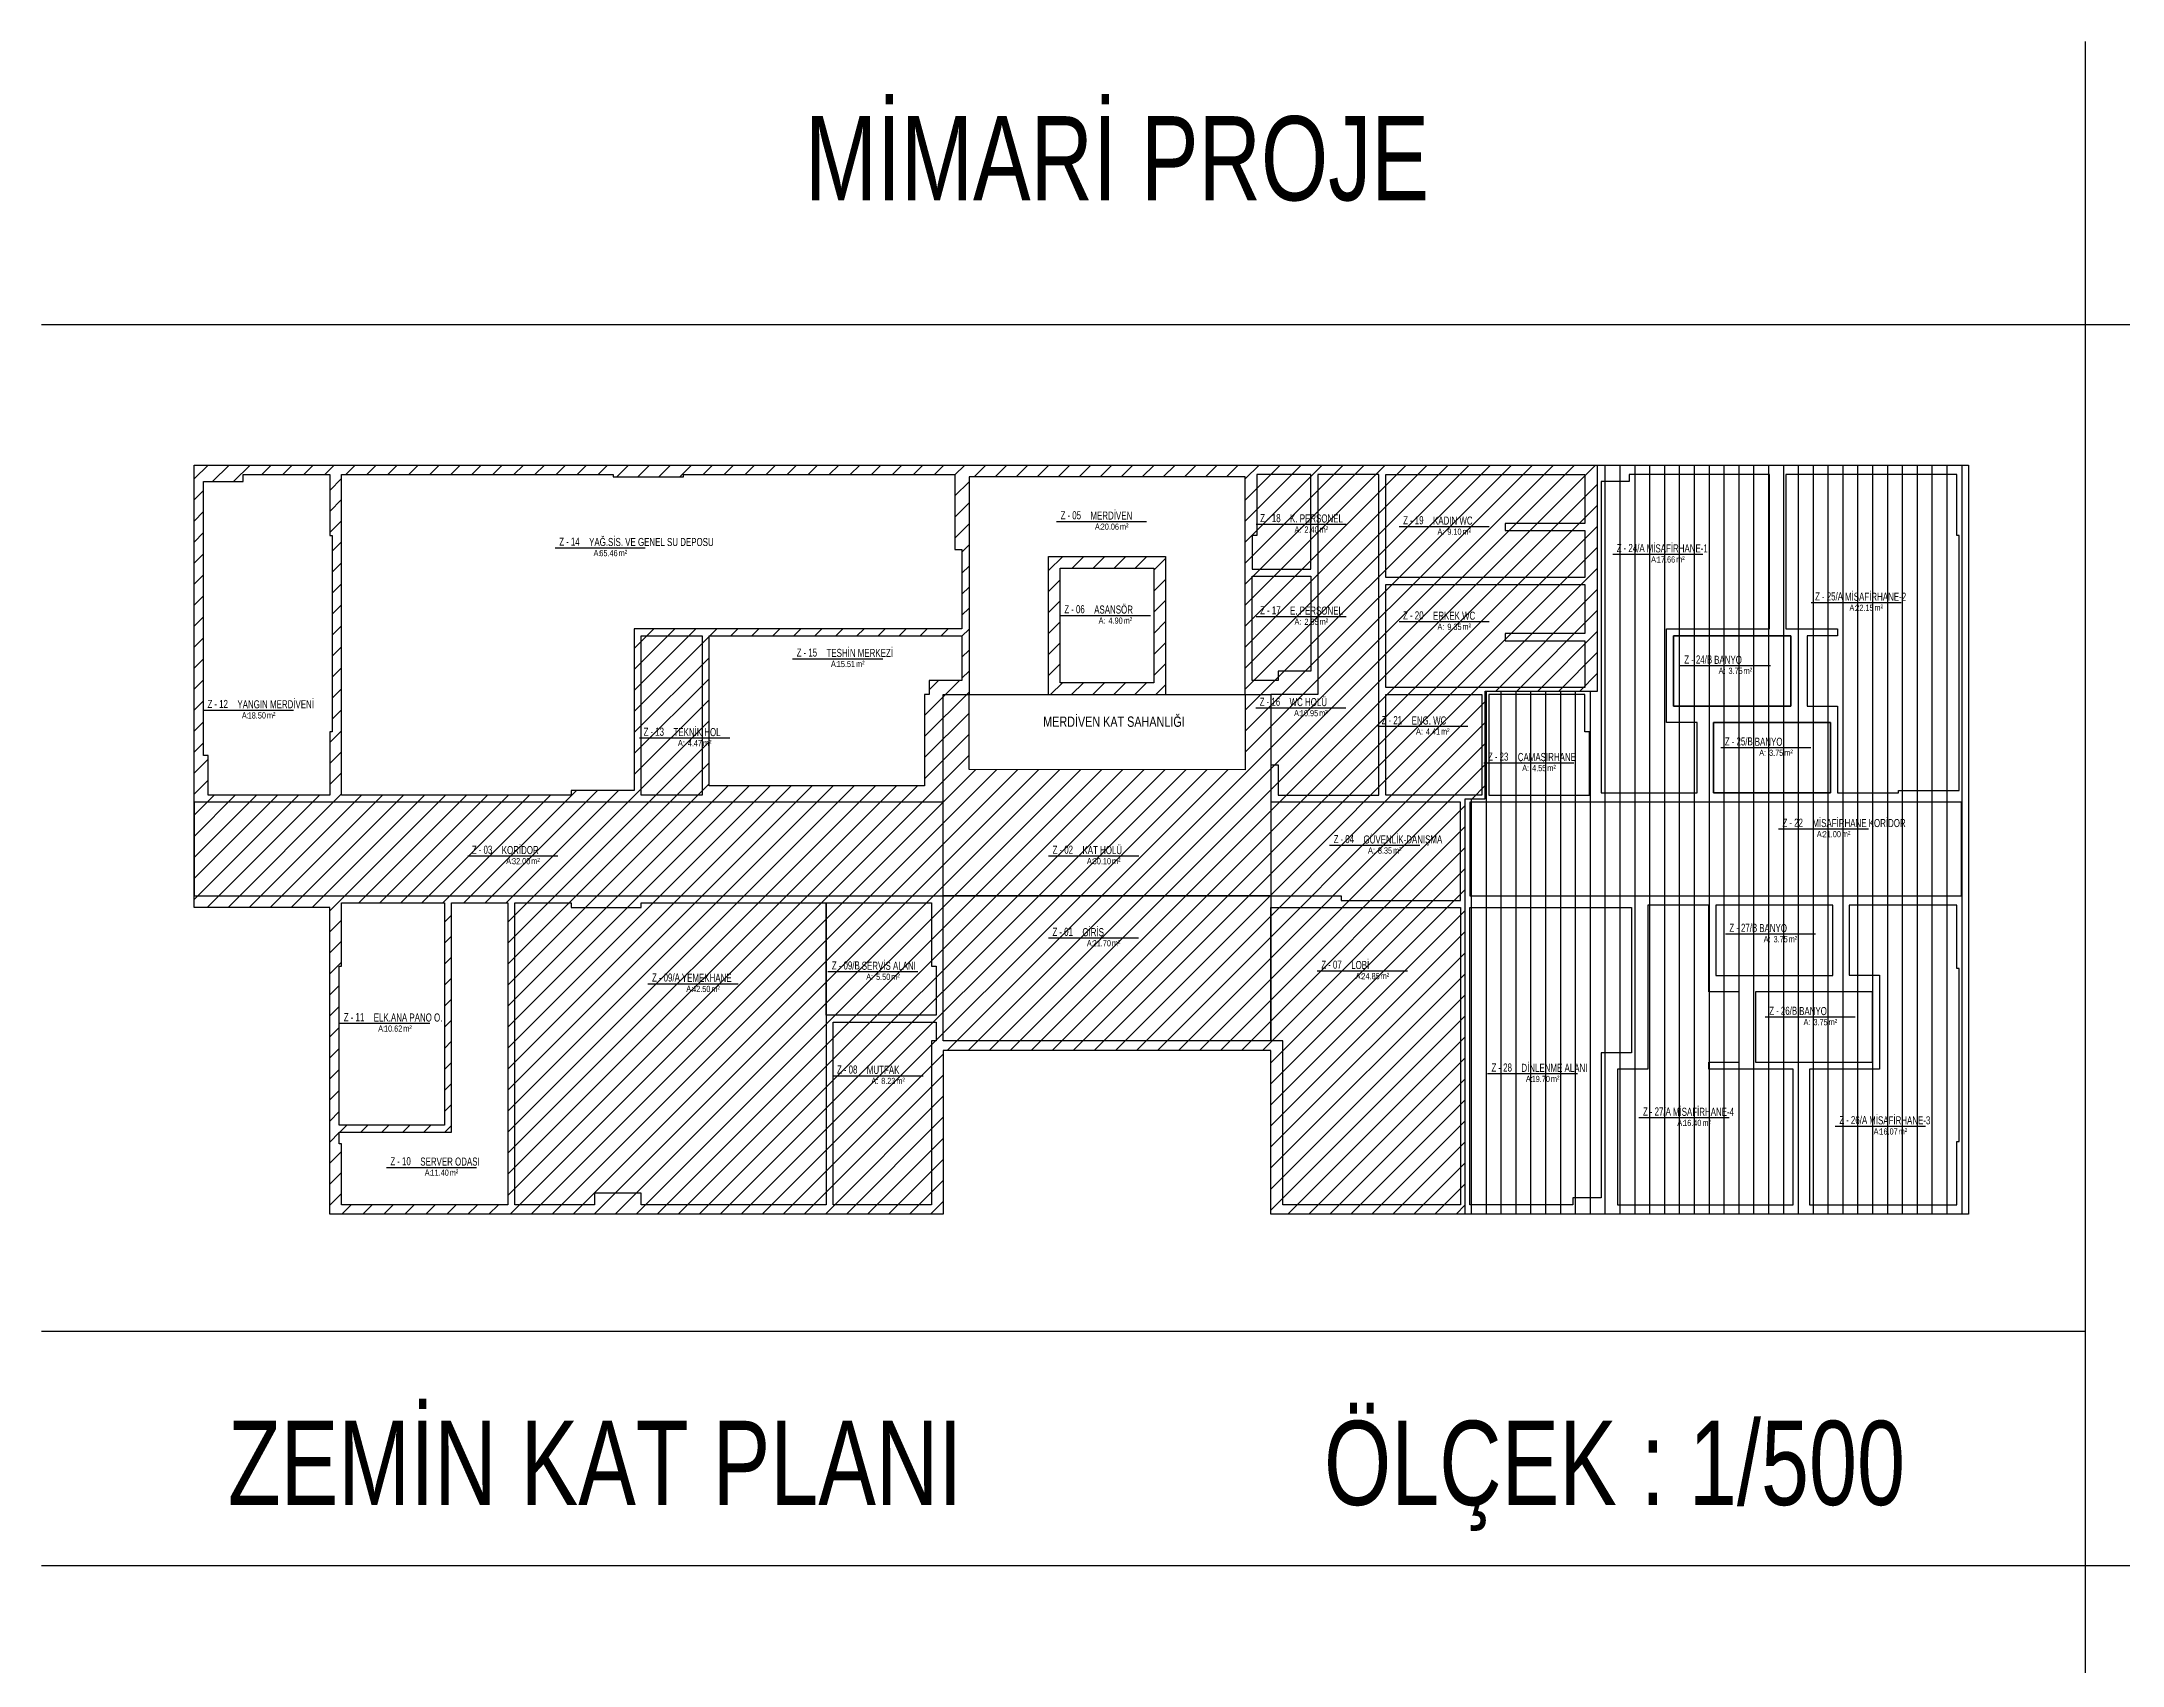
# Model space of a CAD drawing. Header units: inches. Extents: x 21 to 38546, y 13 to 15001.
# Drawn here: x 1369.3 to 1813.7, y 874.6 to 1221.4 of the extents above; entities that cross this region are included whole.
import ezdxf
from ezdxf.enums import TextEntityAlignment as Align

# ---------------------------------------------------------------- set-up
doc = ezdxf.new("R2010")
doc.units = ezdxf.units.IN
doc.header["$MEASUREMENT"] = 0
for name, color, linetype, lineweight in [('Z_MİM_-KM-AREA-IDEN', 8, 'Continuous', 25), ('Z_MİM_-KM-BRÜT_ALAN', 8, 'Continuous', 25), ('Z_MİM_-KM-EMSAL', 8, 'Continuous', 25), ('Z_MİM_-KM-EMSAL_DIŞI_ALAN', 8, 'Continuous', 25), ('Z_MİM_-KM-EMSAL_HARİCİ_%30_ALAN', 8, 'Continuous', 25), ('Z_MİM_-KM-Pafta', 8, 'Continuous', 25), ('Z_MİM_-KM-TAKS', 8, 'Continuous', 25), ('Z_MİM_-KM-TEXT', 8, 'Continuous', 25), ('Z_MİM_00', 8, 'Continuous', 25)]:
    doc.layers.add(name, color=color, linetype=linetype, lineweight=lineweight)
doc.styles.add('2', font='swisscl.ttf', dxfattribs={"height": 13})
doc.styles.add('Arial_4', font='arial.ttf', dxfattribs={"height": 10})
doc.styles.add('MAH', font='arial.ttf', dxfattribs={"width": 0.8, "height": 17.5})
doc.styles.add('S1', font='arial.ttf', dxfattribs={"width": 0.75, "height": 11})

# ---------------------------------------------------------------- blocks, each defined once
blk = doc.blocks.new('*U345')
blk.add_line((0, 0), (192.4, 0))
at = {"color": 7, "style": 'MAH', "width": 0.6}
blk.add_text('-', height=17.1, dxfattribs=at).set_placement((26, 13.1), align=Align.MIDDLE_CENTER)
at = {"color": 7, "style": 'Arial_4', "width": 0.7}
for s, p in [('A:', (81.9, -17.7)), ('m² ', (135.4, -17.7))]:
    blk.add_text(s, height=13.33, dxfattribs=at).set_placement(p)
for tag, p in [('K', (8.6, 13.1)), ('00', (33.4, 13.1)), ('MAHALADI', (72.4, 12.4))]:
    blk.add_attdef(tag, text='', height=17.3, dxfattribs=at).set_placement(p, align=Align.MIDDLE_LEFT)
blk.add_attdef('27.00', text='', height=13.3, dxfattribs=at).set_placement((133.3, -11.3), align=Align.MIDDLE_RIGHT)
blk = doc.blocks.new('Sığınak_Zemin_Kat')
at = {"layer": 'Z_MİM_-KM-EMSAL'}
h = blk.add_hatch(dxfattribs=at)
h.set_pattern_fill('ANSI31', color=256, scale=10)
h.set_pattern_definition([(45, (0, 0), (-22.45064, 22.45064), [])])
h.paths.add_polyline_path([(-2135, -490), (-1545, -490.8), (-1545, -650.8), (-2135, -650)], flags=16)
h.paths.add_polyline_path([(-1545, -25), (-2135, -25), (-2135, -490), (-1965, -490), (-1965, -195), (-1715, -195), (-1715, -490), (-1545, -490)], flags=16)
h.paths.add_polyline_path([(-1940, -220), (-1740, -220), (-1740, -465), (-1940, -465)], flags=16)
h.paths.add_polyline_path([(-2165, -20), (-2165, -180), (-2150, -180), (-2150, -350), (-2850, -350), (-2850, -695), (-2985, -695), (-2985, -705), (-3475, -705), (-3475, -20), (-2895, -20), (-2895, -25), (-2745, -25), (-2745, -20)], flags=16)
h.paths.add_polyline_path([(-2150, -365), (-2150, -460), (-2220, -460), (-2220, -490), (-2230, -490), (-2230, -685), (-2690, -685), (-2690, -365)], flags=16)
h.paths.add_polyline_path([(-3120, -935), (-3120, -1580), (-3475, -1580), (-3475, -1450), (-3480, -1450), (-3480, -1425), (-3240, -1425), (-3240, -935)], flags=16)
h.paths.add_polyline_path([(-3475, -935), (-3255, -935), (-3255, -1410), (-3480, -1410), (-3480, -1070), (-3475, -1070)], flags=16)
h.paths.add_polyline_path([(-3685, -20), (-3500, -20), (-3500, -150), (-3495, -150), (-3495, -570), (-3500, -570), (-3500, -705), (-3760, -705), (-3760, -620), (-3770, -620), (-3770, -35), (-3685, -35)], flags=16)
h.paths.add_polyline_path([(-1075, -1600), (-1075, -712.5), (-1032.5, -712.5), (-1032.5, -482.5), (-792.5, -482.5), (-792.5, 0), (-3790, 0), (-3790, -945), (-3500, -945), (-3500, -1600), (-2190, -1600), (-2190, -1250), (-1490, -1250), (-1490, -1600)])
at = {"layer": 'Z_MİM_-KM-TAKS'}
h = blk.add_hatch(dxfattribs=at)
h.set_pattern_fill('ANSI31', color=256, scale=10, angle=45)
h.set_pattern_definition([(90, (-22527.772, 9404.968), (-31.75, 0), [])])
h.paths.add_polyline_path([(-792.5, 0), (0, 0), (0, -1600), (-1075, -1600), (-1075, -712.5), (-1032.5, -712.5), (-1032.5, -482.5), (-792.5, -482.5)])
at = {"layer": 'Z_MİM_-KM-BRÜT_ALAN'}
blk.add_lwpolyline([(-2190, -1600), (-3500, -1600), (-3500, -945), (-3790, -945), (-3790, 0), (0, 0), (0, -1600), (-1490, -1600), (-1490, -1250), (-2190, -1250)], close=True, dxfattribs=at)
at = {"layer": 'Z_MİM_-KM-EMSAL'}
for points in [[(-1405, -20), (-1520, -20), (-1520, -150), (-1530, -150), (-1530, -222.5), (-1405, -222.5), (-1405, -20)], [(-1490, -490), (-1490, -640), (-1475, -640), (-1475, -705), (-1260, -705), (-1260, -20), (-1390, -20), (-1390, -490)], [(-1245, -20), (-820, -20), (-820, -125), (-990, -125), (-990, -140), (-820, -140), (-820, -240), (-1245, -240)], [(-785, -35), (-785, -700), (-580, -700), (-580, -550), (-645, -550), (-645, -350), (-425, -350), (-425, -20), (-725, -20), (-725, -35)], [(-25, -20), (-390, -20), (-390, -350), (-280, -350), (-280, -365), (-345, -365), (-345, -515), (-280, -515), (-280, -700), (-150, -700), (-150, -695), (-20, -695), (-20, -150), (-25, -150)], [(-1530, -237.5), (-1405, -237.5), (-1405, -440), (-1475, -440), (-1475, -460), (-1530, -460)], [(-1245, -255), (-820, -255), (-820, -360), (-990, -360), (-990, -375), (-820, -375), (-820, -475), (-1245, -475)], [(-2705, -705), (-2835, -705), (-2835, -365), (-2705, -365)], [(-380, -365), (-630, -365), (-630, -515), (-380, -515)], [(-630, -365), (-380, -365), (-380, -515), (-630, -515)], [(-2190, -490), (-1490, -490), (-1490, -920), (-2190, -920)], [(-1245, -490), (-1040, -490), (-1040, -705), (-1245, -705)], [(-820, -490), (-1025, -490), (-1025, -705), (-810, -705), (-810, -570), (-820, -570)], [(-295, -550), (-545, -550), (-545, -700), (-295, -700)], [(-545, -550), (-295, -550), (-295, -700), (-545, -700)], [(-2190, -720), (-3790, -720), (-3790, -920), (-2190, -920)], [(-1340, -930), (-1085, -930), (-1085, -720), (-1490, -720), (-1490, -920), (-1340, -920)], [(-1065, -720), (-1065, -920), (-15, -920), (-15, -720)], [(-1490, -920), (-1490, -1230), (-2190, -1230), (-2190, -920)], [(-2440, -1580), (-2835, -1580), (-2835, -1555), (-2935, -1555), (-2935, -1580), (-3105, -1580), (-3105, -935), (-2985, -935), (-2985, -945), (-2835, -945), (-2835, -935), (-2440, -935)], [(-2215, -935), (-2215, -1070), (-2205, -1070), (-2205, -1175), (-2440, -1175), (-2440, -935)], [(-1490, -945), (-1085, -945), (-1085, -1580), (-1465, -1580), (-1465, -1230), (-1490, -1230)], [(-1065, -945), (-720, -945), (-720, -1255), (-785, -1255), (-785, -1565), (-845, -1565), (-845, -1580), (-1065, -1580)], [(-685, -940), (-685, -1290), (-750, -1290), (-750, -1580), (-375, -1580.1), (-374.9, -1290), (-555, -1290), (-555, -1275), (-490, -1275), (-490, -1125), (-555, -1125), (-555, -940)], [(-290, -940), (-540, -940), (-540, -1090), (-290, -1090), (-290, -940)], [(-290, -940), (-540, -940), (-540, -1090), (-290, -1090)], [(-190, -1290), (-340, -1290), (-340, -1580), (-25, -1580), (-25, -1445), (-20, -1445), (-20, -1075), (-25, -1075), (-25, -940), (-255, -940), (-255, -1089.6), (-190, -1089.6)], [(-205, -1125), (-455, -1125), (-455, -1275), (-205, -1275), (-205, -1125)], [(-205, -1125), (-455, -1125), (-455, -1275), (-205, -1275)], [(-2205, -1190), (-2205, -1230), (-2215, -1230), (-2215, -1580), (-2425, -1580), (-2425, -1190)]]:
    blk.add_lwpolyline(points, close=True, dxfattribs=at)
at = {"layer": 'Z_MİM_-KM-EMSAL_DIŞI_ALAN'}
for points in [[(-792.5, 0), (0, 0), (0, -1600), (-1075, -1600), (-1075, -712.5), (-1032.5, -712.5), (-1032.5, -482.5), (-792.5, -482.5)], [(-3685, -20), (-3500, -20), (-3500, -150), (-3495, -150), (-3495, -570), (-3500, -570), (-3500, -705), (-3760, -705), (-3760, -620), (-3770, -620), (-3770, -35), (-3685, -35)]]:
    blk.add_lwpolyline(points, close=True, dxfattribs=at)
at = {"layer": 'Z_MİM_-KM-EMSAL_HARİCİ_%30_ALAN'}
for points in [[(-2165, -20), (-2165, -180), (-2150, -180), (-2150, -350), (-2850, -350), (-2850, -695), (-2985, -695), (-2985, -705), (-3475, -705), (-3475, -20), (-2895, -20), (-2895, -25), (-2745, -25), (-2745, -20)], [(-1545, -25), (-2135, -25), (-2135, -490), (-1965, -490), (-1965, -195), (-1715, -195), (-1715, -490), (-1545, -490)], [(-1940, -220), (-1740, -220), (-1740, -465), (-1940, -465)], [(-2150, -365), (-2150, -460), (-2220, -460), (-2220, -490), (-2230, -490), (-2230, -685), (-2690, -685), (-2690, -365)], [(-2135, -490), (-1545, -490.8), (-1545, -650.8), (-2135, -650)], [(-3475, -935), (-3255, -935), (-3255, -1410), (-3480, -1410), (-3480, -1070), (-3475, -1070)], [(-3120, -935), (-3120, -1580), (-3475, -1580), (-3475, -1450), (-3480, -1450), (-3480, -1425), (-3240, -1425), (-3240, -935)]]:
    blk.add_lwpolyline(points, close=True, dxfattribs=at)
at = {"layer": 'Z_MİM_-KM-AREA-IDEN'}
for p, values in [((-1948, -120.2), {'27.00': '20.06', '00': '05', 'K': 'Z', 'MAHALADI': 'MERDİVEN'}), ((-1521.6, -126.3), {'27.00': '2.40', '00': '18', 'K': 'Z', 'MAHALADI': 'K. PERSONEL'}), ((-1216.3, -130.9), {'27.00': '9.10', '00': '19', 'K': 'Z', 'MAHALADI': 'KADIN WC'}), ((-3018.8, -176.6), {'27.00': '65.46', '00': '14', 'K': 'Z', 'MAHALADI': 'YAĞ.SİS. VE GENEL SU DEPOSU'}), ((-760, -190.2), {'27.00': '17.66', '00': '24/A', 'K': 'Z', 'MAHALADI': 'MİSAFİRHANE-1'}), ((-1940, -320.9), {'27.00': '4.90', '00': '06', 'K': 'Z', 'MAHALADI': 'ASANSÖR'}), ((-1521.6, -323.2), {'27.00': '2.65', '00': '17', 'K': 'Z', 'MAHALADI': 'E. PERSONEL'}), ((-336.4, -293.5), {'27.00': '22.15', '00': '25/A', 'K': 'Z', 'MAHALADI': 'MİSAFİRHANE-2'}), ((-1216.3, -334), {'27.00': '9.35', '00': '20', 'K': 'Z', 'MAHALADI': 'ERKEK WC'}), ((-2511.7, -413.5), {'27.00': '15.51', '00': '15', 'K': 'Z', 'MAHALADI': 'TESHİN MERKEZİ'}), ((-615.8, -428.2), {'27.00': '3.75', '00': '24/B', 'K': 'Z', 'MAHALADI': 'BANYO'}), ((-3770, -523.3), {'27.00': '18.50', '00': '12', 'K': 'Z', 'MAHALADI': 'YANGIN MERDİVENİ'}), ((-1522.6, -518.5), {'27.00': '10.95', '00': '16', 'K': 'Z', 'MAHALADI': 'WC HOLÜ'}), ((-2838.6, -582.6), {'27.00': '4.47', '00': '13', 'K': 'Z', 'MAHALADI': 'TEKNİK HOL'}), ((-1262.1, -557.8), {'27.00': '4.41', '00': '21', 'K': 'Z', 'MAHALADI': 'ENG. WC'}), ((-1035.2, -635.8), {'27.00': '4.55', '00': '23', 'K': 'Z', 'MAHALADI': 'ÇAMAŞIRHANE'}), ((-529.1, -603.2), {'27.00': '3.75', '00': '25/B', 'K': 'Z', 'MAHALADI': 'BANYO'}), ((-406, -776.9), {'27.00': '21.00', '00': '22', 'K': 'Z', 'MAHALADI': 'MİSAFİRHANE KORİDOR'}), ((-1364.7, -811.9), {'27.00': '8.35', '00': '04', 'K': 'Z', 'MAHALADI': 'GÜVENLİK-DANIŞMA'}), ((-3205.4, -834.6), {'27.00': '32.00', '00': '03', 'K': 'Z', 'MAHALADI': 'KORİDOR'}), ((-1965, -834.6), {'27.00': '30.10', '00': '02', 'K': 'Z', 'MAHALADI': 'KAT HOLÜ'}), ((-1965.2, -1010), {'27.00': '21.70', '00': '01', 'K': 'Z', 'MAHALADI': 'GİRİŞ'}), ((-519.5, -1001.3), {'27.00': '3.75', '00': '27/B', 'K': 'Z', 'MAHALADI': 'BANYO'}), ((-2436.5, -1081.7), {'27.00': '5.50', '00': '09/B', 'K': 'Z', 'MAHALADI': 'SERVİS ALANI'}), ((-1391.1, -1080.1), {'27.00': '24.85', '00': '07', 'K': 'Z', 'MAHALADI': 'LOBİ'}), ((-2820.7, -1107.6), {'27.00': '42.50', '00': '09/A', 'K': 'Z', 'MAHALADI': 'YEMEKHANE'}), ((-3478.8, -1192.2), {'27.00': '10.62', '00': '11', 'K': 'Z', 'MAHALADI': 'ELK.ANA PANO O.'}), ((-434.3, -1178.5), {'27.00': '3.75', '00': '26/B', 'K': 'Z', 'MAHALADI': 'BANYO'}), ((-2425.6, -1304.1), {'27.00': '8.23', '00': '08', 'K': 'Z', 'MAHALADI': 'MUTFAK'}), ((-1027.5, -1299.8), {'27.00': '19.70', '00': '28', 'K': 'Z', 'MAHALADI': 'DİNLENME ALANI'}), ((-704, -1393.7), {'27.00': '16.40', '00': '27/A', 'K': 'Z', 'MAHALADI': 'MİSAFİRHANE-4'}), ((-284.7, -1411.9), {'27.00': '16.07', '00': '26/A', 'K': 'Z', 'MAHALADI': 'MİSAFİRHANE-3'}), ((-3379.4, -1500), {'27.00': '11.40', '00': '10', 'K': 'Z', 'MAHALADI': 'SERVER ODASI'})]:
    blk.add_blockref('*U345', p, dxfattribs=at).add_auto_attribs(values)
at = {"layer": 'Z_MİM_-KM-TEXT', "color": 7, "ltscale": 0.2, "insert": (-1976.5, -537), "char_height": 22, "attachment_point": 1, "style": 'S1'}
blk.add_mtext_dynamic_manual_height_columns('MERDİVEN KAT SAHANLIĞI', width=328.469, gutter_width=25, heights=[0], dxfattribs=at)

msp = doc.modelspace()

# ---------------------------------------------------------------- linework, layer by layer
at = {"layer": 'Z_MİM_-KM-Pafta'}
for p, q in [((1805.87, 358.28), (1805.87, 1221.39)), ((1369.29, 1160.93), (2154.41, 1160.93)), ((1369.29, 945.93), (1805.87, 945.93)), ((1369.29, 895.93), (2154.41, 895.93))]:
    msp.add_line(p, q, dxfattribs=at)

# ---------------------------------------------------------------- block references
at = {"layer": 'Z_MİM_00', "xscale": 0.1, "yscale": 0.1, "zscale": 0.1}
msp.add_blockref('Sığınak_Zemin_Kat', (1780.87, 1130.93), dxfattribs=at)

# ---------------------------------------------------------------- texts
at = {"layer": 'Z_MİM_-KM-Pafta', "color": 7, "style": '2'}
for s, p in [('MİMARİ PROJE', (1532.35, 1187.47)), ('ZEMİN KAT PLANI', (1409.08, 908.81)), ('ÖLÇEK : 1/500', (1643.19, 908.81))]:
    msp.add_text(s, height=18, dxfattribs=at).set_placement(p)

doc.saveas('drawing.dxf')
